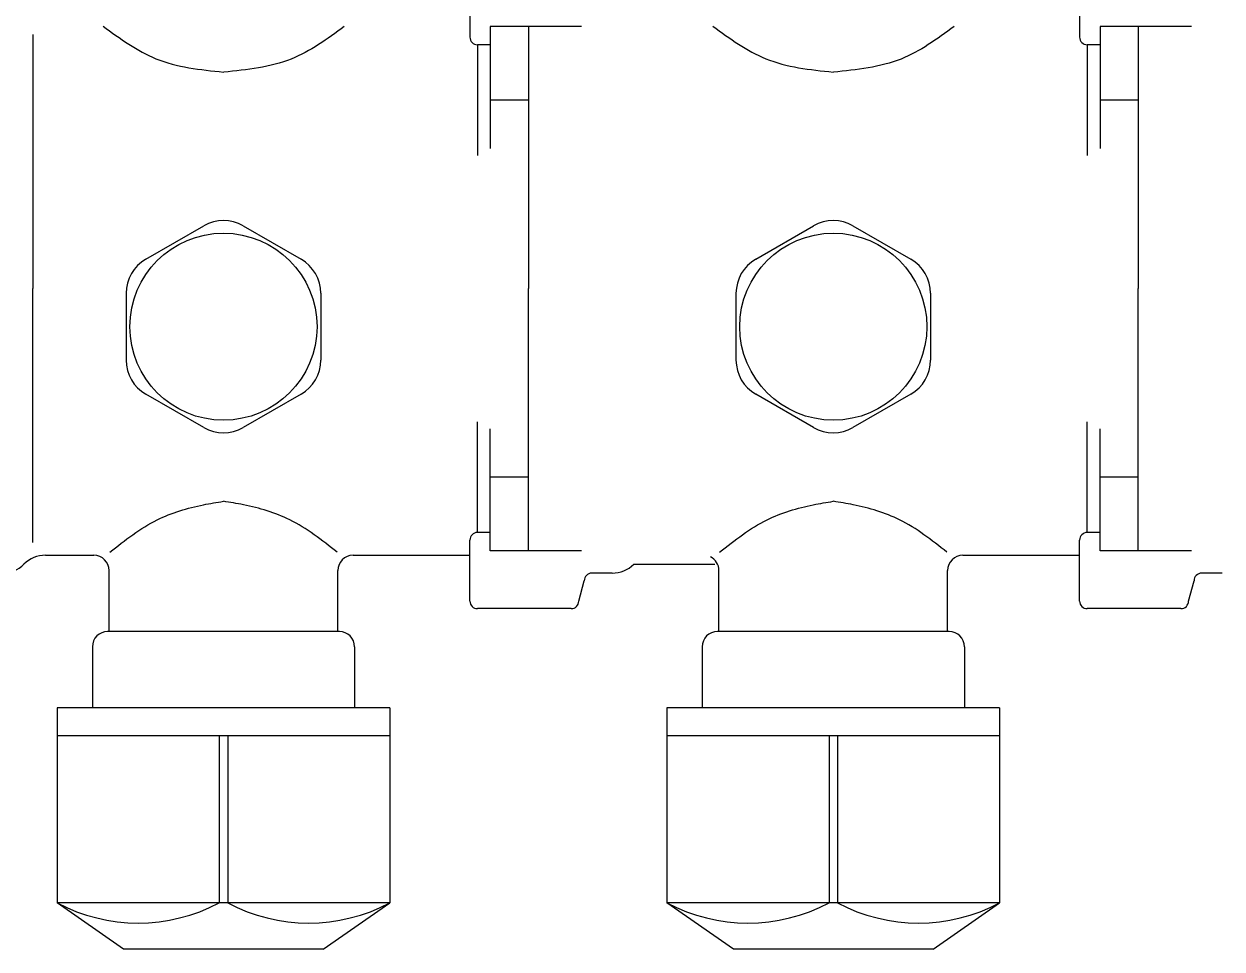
# Paper-space layout 'M&T INST' of a CAD drawing. Header units: inches. Extents: x 0.2 to 34.4, y 0.5 to 23.
# Drawn here: x 16.5841 to 16.9934, y 14.3241 to 14.6402 of the extents above; entities that cross this region are included whole.
import ezdxf

# ---------------------------------------------------------------- set-up
doc = ezdxf.new("R2010")
doc.units = ezdxf.units.IN
doc.header["$MEASUREMENT"] = 0
doc.layers.add('D_OBJECTS', color=4, linetype='Continuous')
doc.layers.add('Title Block', color=7, linetype='Continuous')

# ---------------------------------------------------------------- blocks, each defined once
blk = doc.blocks.new('SINGLE MANIFOLD')
at = {"layer": 'D_OBJECTS', "color": 1, "ltscale": 12}
for p, q in [((-3.092235681574401, -2.668661075828492), (-3.092235681574401, -2.685327742495158)), ((-2.925569014907737, -2.668661075828492), (-2.925569014907737, -2.685327742495158)), ((-3.211656339696212, -2.684619409161822), (-3.211656339696212, -2.754077742495166)), ((-3.086656339696212, -2.682411075828494), (-3.086656339696212, -2.715749422705581)), ((-3.061693025095369, -2.682411075828494), (-3.086656339696212, -2.682411075828494)), ((-3.086656339696212, -2.682411075828494), (-3.086656339696212, -2.687411075828489)), ((-3.076239673029544, -2.682411075828494), (-3.076239673029544, -2.754077742495166)), ((-2.919989673029544, -2.682411075828494), (-2.919989673029544, -2.715749422705581)), ((-2.919989673029544, -2.682411075828494), (-2.919989673029544, -2.687411075828489)), ((-2.895026358428701, -2.682411075828494), (-2.919989673029544, -2.682411075828494)), ((-2.909573006362876, -2.682411075828494), (-2.909573006362876, -2.754077742495166)), ((-3.09015234824107, -2.687411075828489), (-3.09015234824107, -2.717672868909684)), ((-3.086656339696212, -2.687411075828489), (-3.09015234824107, -2.687411075828489)), ((-2.923485681574405, -2.687411075828489), (-2.923485681574405, -2.717672868909684)), ((-2.919989673029544, -2.687411075828489), (-2.923485681574405, -2.687411075828489)), ((-3.076239673029544, -2.702546347062746), (-3.086656339696212, -2.702546347062746)), ((-2.909573006362876, -2.702546347062746), (-2.919989673029544, -2.702546347062746)), ((-3.180777357324757, -2.746031560283452), (-3.164960127036846, -2.736899478118882)), ((-3.154185885688911, -2.736899478118882), (-3.138368655400996, -2.746031560283452)), ((-3.014110690658093, -2.746031560283452), (-2.998293460370178, -2.736899478118882)), ((-2.987519219022243, -2.736899478118882), (-2.971701988734331, -2.746031560283452)), ((-3.211656339696212, -2.823536075828496), (-3.211656339696212, -2.754077742495166)), ((-3.186164477998727, -2.755362326997268), (-3.186164477998727, -2.773626491326393)), ((-3.13298153472703, -2.755362326997268), (-3.13298153472703, -2.773626491326393)), ((-3.076239673029544, -2.825744409161825), (-3.076239673029544, -2.754077742495166)), ((-3.019497811332059, -2.755362326997268), (-3.019497811332059, -2.773626491326393)), ((-2.966314868060362, -2.755362326997268), (-2.966314868060362, -2.773626491326393)), ((-2.909573006362876, -2.825744409161825), (-2.909573006362876, -2.754077742495166)), ((-3.164960126934876, -2.792089340204765), (-3.180777357324761, -2.782957258040209)), ((-3.138368655400996, -2.782957258040209), (-3.154185885586941, -2.792089340204765)), ((-2.998293460268208, -2.792089340204765), (-3.014110690658093, -2.782957258040209)), ((-2.971701988734331, -2.782957258040209), (-2.987519218920273, -2.792089340204765)), ((-3.09015234824107, -2.820744409161829), (-3.09015234824107, -2.790482616080634)), ((-3.086656339696212, -2.825744409161825), (-3.086656339696212, -2.792406062284737)), ((-2.923485681574405, -2.820744409161829), (-2.923485681574405, -2.790482616080634)), ((-2.919989673029544, -2.825744409161825), (-2.919989673029544, -2.792406062284737)), ((-3.076239673029544, -2.805609137927586), (-3.086656339696212, -2.805609137927586)), ((-2.909573006362876, -2.805609137927586), (-2.919989673029544, -2.805609137927586)), ((-3.086656339696212, -2.820744409161829), (-3.09015234824107, -2.820744409161829)), ((-3.086656339696212, -2.825744409161825), (-3.086656339696212, -2.820744409161829)), ((-2.919989673029544, -2.820744409161829), (-2.923485681574405, -2.820744409161829)), ((-2.919989673029544, -2.825744409161825), (-2.919989673029544, -2.820744409161829)), ((-3.092235681574401, -2.839494409161826), (-3.092235681574401, -2.822827742495161)), ((-3.092235681574401, -2.839494409161826), (-3.092235681574401, -2.822827742495161)), ((-3.061693025095369, -2.825744409161825), (-3.086656339696212, -2.825744409161825)), ((-2.925569014907737, -2.839494409161826), (-2.925569014907737, -2.822827742495161)), ((-2.895026358428701, -2.825744409161825), (-2.919989673029544, -2.825744409161825)), ((-3.20821111730314, -2.826994409161824), (-3.194989673029546, -2.826994409161824)), ((-3.124156339696214, -2.826994409161824), (-3.092235681574401, -2.826994409161824)), ((-3.09571875053669, -2.826994409161824), (-3.092235681574401, -2.826994409161824)), ((-3.09571875053669, -2.826994409161824), (-3.092235681574401, -2.826994409161824)), ((-3.09571875053669, -2.826994409161824), (-3.092235681574401, -2.826994409161824)), ((-2.957489673029546, -2.826994409161824), (-2.925569014907737, -2.826994409161824)), ((-3.190823006362876, -2.847827742495166), (-3.190823006362876, -2.831161075828501)), ((-3.128323006362876, -2.847827742495166), (-3.128323006362876, -2.831161075828501)), ((-3.053323006362881, -2.831869409161822), (-3.05890234824107, -2.831869409161822)), ((-3.047433728499676, -2.829431909161823), (-3.025256343134348, -2.829431909161823)), ((-3.024156339696212, -2.847827742495166), (-3.024156339696212, -2.831161075828501)), ((-2.961656339696212, -2.847827742495166), (-2.961656339696212, -2.831161075828501)), ((-2.886656339696213, -2.831869409161822), (-2.892235681574405, -2.831869409161822)), ((-3.062469716061976, -2.839494409161826), (-3.060985681574401, -2.833952742495168)), ((-2.895803049395312, -2.839494409161826), (-2.894319014907737, -2.833952742495168)), ((-3.064553049395311, -2.841577742495158), (-3.09015234824107, -2.841577742495158)), ((-2.897886382728643, -2.841577742495158), (-2.923485681574405, -2.841577742495158)), ((-3.12790633969621, -2.847827742495166), (-3.191239673029543, -2.847827742495166)), ((-2.961239673029546, -2.847827742495166), (-3.024573006362878, -2.847827742495166)), ((-3.195406339696213, -2.851994409161829), (-3.195406339696213, -2.868661075828495)), ((-3.123739673029544, -2.851994409161829), (-3.123739673029544, -2.868661075828495)), ((-3.028739673029545, -2.851994409161829), (-3.028739673029545, -2.868661075828495)), ((-2.957073006362879, -2.851994409161829), (-2.957073006362879, -2.868661075828495)), ((-3.114100857991851, -2.868661075828495), (-3.205045154733906, -2.868661075828495)), ((-3.205045154733909, -2.868661075828495), (-3.205045154733909, -2.922017318855648)), ((-3.114100857991854, -2.868661075828495), (-3.114100857991854, -2.922017318855648)), ((-2.947434191325186, -2.868661075828495), (-3.038378488067238, -2.868661075828495)), ((-3.038378488067245, -2.868661075828495), (-3.038378488067245, -2.922017318855648)), ((-2.947434191325186, -2.868661075828495), (-2.947434191325186, -2.922017318855648)), ((-3.114100857991851, -2.876361955504148), (-3.205045154733906, -2.876361955504148)), ((-3.16072875465618, -2.876361955504148), (-3.16072875465618, -2.922017318855648)), ((-3.158417258069584, -2.876361955504148), (-3.158417258069584, -2.922017318855648)), ((-2.947434191325186, -2.876361955504148), (-3.038378488067238, -2.876361955504148)), ((-2.994062087989512, -2.876361955504148), (-2.994062087989512, -2.922017318855648)), ((-2.991750591402916, -2.876361955504148), (-2.991750591402916, -2.922017318855648)), ((-3.186856295385489, -2.934633903681384), (-3.205045154733906, -2.922017318855648)), ((-3.114100857991851, -2.922017318855648), (-3.205045154733906, -2.922017318855648)), ((-3.132289717340257, -2.934633903681384), (-3.114100857991851, -2.922017318855648)), ((-3.020189628718825, -2.934633903681384), (-3.038378488067238, -2.922017318855648)), ((-2.947434191325186, -2.922017318855648), (-3.038378488067238, -2.922017318855648)), ((-2.965623050673589, -2.934633903681384), (-2.947434191325186, -2.922017318855648)), ((-3.132289717340264, -2.934633903681384), (-3.186856295385503, -2.934633903681384)), ((-2.965623050673599, -2.934633903681384), (-3.020189628718835, -2.934633903681384))]:
    blk.add_line(p, q, dxfattribs=at)
for centre in [(-3.159573006362876, -2.764494409161824), (-2.992906339696212, -2.764494409161824)]:
    blk.add_circle(centre, 0.02556620878416788, dxfattribs=at)
for centre, radius, start, end in [((-3.09015234824107, -2.685327742495158), 0.002083333333333333, 180, 270), ((-2.923485681574405, -2.685327742495158), 0.002083333333333333, 180, 270), ((-3.159573006362876, -2.746230244832699), 0.01077424134793619, 60.00000000000001, 119.9999999999999), ((-2.992906339696212, -2.746230244832699), 0.01077424134793619, 60.00000000000001, 119.9999999999999), ((-3.175390236650792, -2.755362326997268), 0.01077424134793619, 120, 180), ((-3.143755776074965, -2.755362326997268), 0.01077424134793619, 0, 60.00000000000001), ((-3.008723569984124, -2.755362326997268), 0.01077424134793619, 120, 180), ((-2.977089109408297, -2.755362326997268), 0.01077424134793619, 0, 60.00000000000001), ((-3.175390236650792, -2.773626491326393), 0.01077424134793619, 180, 239.9999999999999), ((-3.143755776074965, -2.773626491326393), 0.01077424134793619, 299.9999999999999, 0), ((-3.008723569984124, -2.773626491326393), 0.01077424134793619, 180, 239.9999999999999), ((-2.977089109408297, -2.773626491326393), 0.01077424134793619, 299.9999999999999, 0), ((-3.159573006260906, -2.782758573490948), 0.01077424134793619, 239.9999999999999, 299.9999999999998), ((-2.992906339594242, -2.782758573490948), 0.01077424134793619, 239.9999999999999, 299.9999999999998), ((-3.09015234824107, -2.822827742495161), 0.002083333333333333, 90, 180), ((-2.923485681574405, -2.822827742495161), 0.002083333333333333, 90, 180), ((-3.20821111730314, -2.835327742495164), 0.008333333333333333, 90, 134.9681292160716), ((-3.194989673029546, -2.831161075828501), 0.004166666666666667, 0, 90), ((-3.124156339696214, -2.831161075828501), 0.004166666666666667, 90, 180), ((-3.028323006362879, -2.831161075828501), 0.004166666666666667, 0, 64.12144942389193), ((-2.957489673029546, -2.831161075828501), 0.004166666666666667, 90, 180), ((-3.219989673029545, -2.823536075828496), 0.008333333333333333, 270, 314.9681292160716), ((-3.05890234824107, -2.833952742495168), 0.002083333333333333, 89.99999999999919, 180), ((-3.053323006362877, -2.823536075828496), 0.008333333333333333, 270, 314.9681292160716), ((-2.892235681574405, -2.833952742495168), 0.002083333333333333, 89.99999999999919, 180), ((-3.09015234824107, -2.839494409161826), 0.002083333333333333, 180, 270), ((-3.064553049395311, -2.839494409161826), 0.002083333333333333, 270, 0), ((-2.923485681574405, -2.839494409161826), 0.002083333333333333, 180, 270), ((-2.897886382728643, -2.839494409161826), 0.002083333333333333, 270, 0), ((-3.191239673029543, -2.851994409161829), 0.004166666666666667, 90, 180), ((-3.12790633969621, -2.851994409161829), 0.004166666666666667, 0, 90), ((-3.024573006362878, -2.851994409161829), 0.004166666666666667, 90, 180), ((-2.961239673029546, -2.851994409161829), 0.004166666666666667, 0, 90), ((-3.182886954695036, -2.880167160830833), 0.0473542137054761, 242.100340056608, 297.8996599433831), ((-3.13625905803071, -2.880167160830862), 0.04735421370546536, 242.1003400565896, 297.8996599434012), ((-3.016220288028368, -2.880167160830833), 0.0473542137054761, 242.100340056608, 297.8996599433831), ((-2.969592391364042, -2.880167160830862), 0.04735421370546536, 242.1003400565896, 297.8996599434012)]:
    blk.add_arc(centre, radius, start, end, dxfattribs=at)
for points in [[(-3.192478499108534, -2.682296122347648), (-3.178041296517778, -2.691236300686366), (-3.159573006362878, -2.694893646197681)], [(-3.126553954329925, -2.682440447831933), (-3.141030162961918, -2.691317327408552), (-3.159514289716967, -2.69489377474326)], [(-3.025811832441867, -2.682296122347648), (-3.011374629851112, -2.691236300686366), (-2.992906339696212, -2.694893646197681)], [(-2.959887287663257, -2.682440447831933), (-2.974363496295251, -2.691317327408552), (-2.992847623050299, -2.69489377474326)], [(-3.19063285078126, -2.826127889347912), (-3.177676748576783, -2.817286565887041), (-3.165036651506833, -2.813181664792804), (-3.159573006362878, -2.812234380509462)], [(-3.128513161944497, -2.826127889347912), (-3.141469264148974, -2.817286565887041), (-3.154109361218923, -2.813181664792804), (-3.159573006362878, -2.812234380509462)], [(-3.023966184114594, -2.826127889347912), (-3.011010081910117, -2.817286565887041), (-2.998369984840167, -2.813181664792804), (-2.992906339696212, -2.812234380509462)], [(-2.961846495277829, -2.826127889347912), (-2.974802597482308, -2.817286565887041), (-2.987442694552257, -2.813181664792804), (-2.992906339696212, -2.812234380509462)]]:
    blk.add_spline(points, degree=3, dxfattribs=at)

psp = doc.layouts.new('M&T INST')

# ---------------------------------------------------------------- block references
at = {"layer": 'Title Block', "xscale": 1.25, "yscale": 1.25, "zscale": 1.25}
psp.add_blockref('SINGLE MANIFOLD', (20.60170866880872, 17.99239024715487), dxfattribs=at)

doc.saveas('drawing.dxf')
